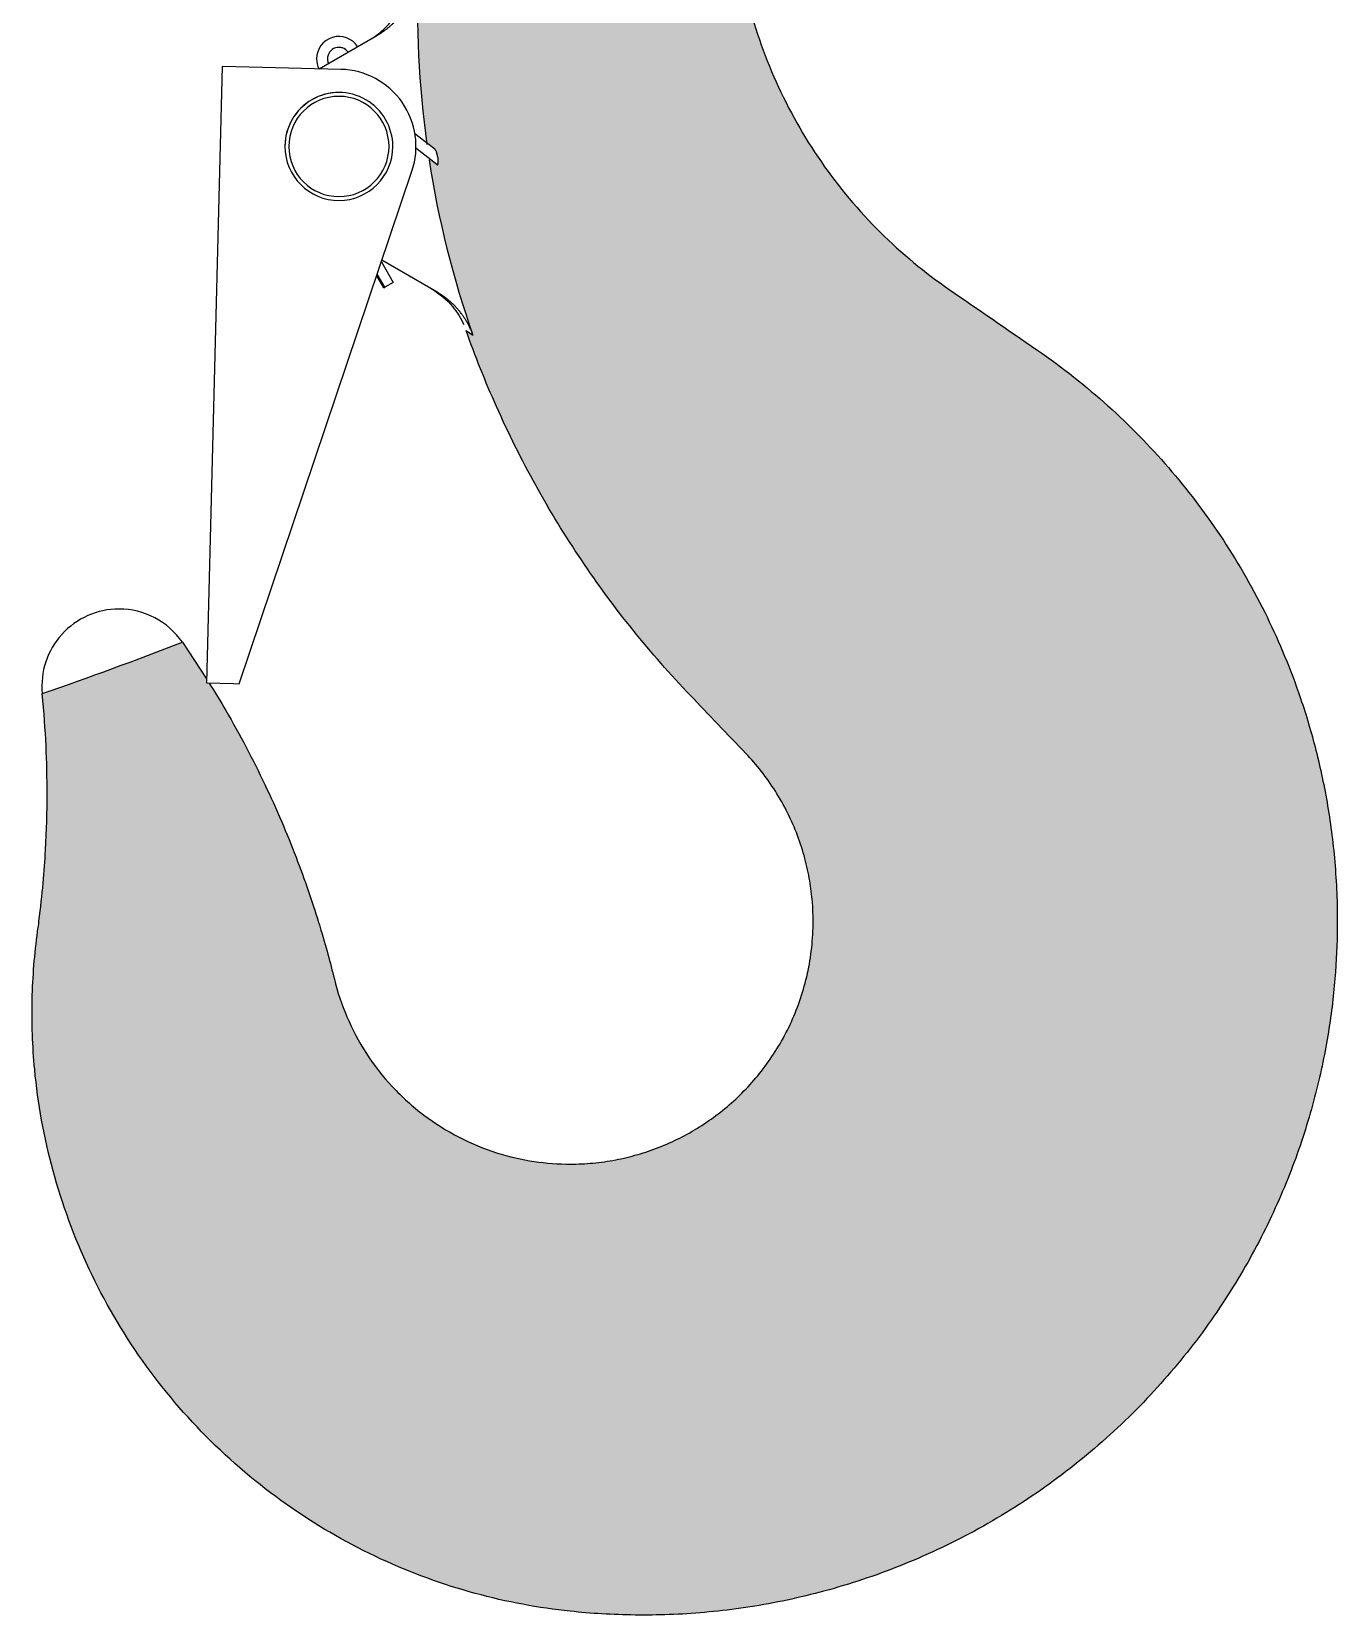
# Model space of a CAD drawing. Extents: x -599358 to 2865263, y -1062760 to 486533.
# Drawn here: x 1040029.5 to 1040295.5, y -674004.1 to -673681.3 of the extents above; entities that cross this region are included whole.
import ezdxf

# ---------------------------------------------------------------- set-up
doc = ezdxf.new("R2010")
doc.units = 0
doc.layers.add('A-LIN-V', color=9, linetype='Continuous')
doc.layers.add('EWHS5T6M-2', color=7, linetype='Continuous')

# ---------------------------------------------------------------- blocks, each defined once
blk = doc.blocks.new('55555555rrrrrr-M')
h = blk.add_hatch(color=2)
h.dxf.hatch_style = 1
edge = h.paths.add_edge_path()
edge.add_ellipse((1521107.93241335, 577447.2602226404), major_axis=(945.5943286935602, 1.727816376049057e-09), ratio=1, start_angle=-70.7530742305034, end_angle=-68.90985663448268)
edge.add_line((1521448.191583677, 576565.0061030888), (1521453.144554946, 576557.5189744267))
edge.add_line((1521453.144554945, 576557.5189744267), (1521453.692978951, 576556.6899526394))
edge.add_line((1521453.692978952, 576556.6899526394), (1521453.664598942, 576556.6906759893))
edge.add_spline(control_points=[(1521453.664598942, 576556.690675989), (1521454.81217676, 576554.8533847998), (1521455.945017766, 576552.9763526518), (1521459.899977886, 576546.1728243717), (1521462.582027084, 576541.0844583316), (1521467.397400708, 576530.9757505466), (1521469.530839178, 576525.9570013061), (1521472.259663385, 576518.8550497346), (1521473.091804445, 576516.5589714521), (1521474.60254867, 576512.1721452107), (1521475.281219887, 576510.0814263707), (1521475.99123611, 576507.7861829884), (1521476.092041794, 576507.4572539146), (1521476.864114655, 576504.9166558317), (1521477.379558566, 576503.0995579597), (1521478.309398018, 576499.6896541072), (1521478.723160814, 576498.0964226631), (1521479.791387899, 576493.7484639919), (1521480.645436461, 576491.1645358433), (1521482.824223435, 576486.0814239501), (1521484.149242844, 576483.5828717834), (1521487.248907653, 576478.8027278216), (1521489.023464938, 576476.5218838933), (1521492.952376968, 576472.2982184759), (1521495.106249782, 576470.3560125993), (1521499.683830842, 576466.8980831166), (1521502.106815683, 576465.382629648), (1521507.091346489, 576462.8200593202), (1521509.652178847, 576461.7728087723), (1521514.782370382, 576460.1397986995), (1521517.351236573, 576459.5536129941), (1521522.387516527, 576458.7961432898), (1521524.854736719, 576458.6243326552), (1521528.793250614, 576458.624332655), (1521530.35023534, 576458.6982977785), (1521533.440882779, 576458.9908103254), (1521534.974549887, 576459.2093312341), (1521538.006903486, 576459.7867398085), (1521539.505602971, 576460.1456057775), (1521542.458243555, 576460.9994121378), (1521543.912203936, 576461.4943377661), (1521546.766975868, 576462.6164486597), (1521548.167810443, 576463.2436273623), (1521550.908682957, 576464.6272313141), (1521552.248745085, 576465.3836587897), (1521554.860449216, 576467.0236157038), (1521556.132114008, 576467.9071562275), (1521558.598709522, 576469.7998633115), (1521559.793659022, 576470.80904942), (1521562.097185658, 576472.9517788736), (1521563.20577483, 576474.0853492707), (1521565.325145104, 576476.475082207), (1521566.335928672, 576477.7312775393), (1521568.246225965, 576480.3630933877), (1521569.145729907, 576481.7387495558), (1521570.81807973, 576484.603878981), (1521571.590901559, 576486.0933864954), (1521572.993073162, 576489.1771026505), (1521573.622384069, 576490.771338555), (1521574.720237653, 576494.0509417626), (1521575.188728481, 576495.7363229186), (1521575.948534328, 576499.1795509745), (1521576.239789453, 576500.9373922455), (1521576.631303614, 576504.5016330393), (1521576.73150279, 576506.3080034303), (1521576.73150279, 576510.5895402263), (1521576.543253805, 576513.3893965418), (1521575.7889439, 576517.8559735374), (1521575.459634389, 576519.3880919806), (1521574.628856622, 576522.488029998), (1521574.127304891, 576524.0556937788), (1521572.950243442, 576527.1722006485), (1521572.274729685, 576528.7208580163), (1521570.764233368, 576531.7465788311), (1521569.929332343, 576533.2234711838), (1521568.129675143, 576536.0601680925), (1521567.165066137, 576537.4198576545), (1521565.147199506, 576539.9883752269), (1521564.094116126, 576541.1971672637), (1521559.288348884, 576546.2267751697), (1521555.418910596, 576550.276442251), (1521547.634014155, 576558.4239397689), (1521543.744859178, 576562.8548984971), (1521536.336787529, 576572.063210264), (1521532.817905287, 576576.8405422481), (1521526.189297833, 576586.7027798041), (1521523.079602929, 576591.7876579929), (1521517.302864695, 576602.2208483685), (1521514.635846273, 576607.5691277763), (1521509.931988364, 576618.1209998091), (1521507.865282727, 576623.3108887837), (1521506.011748551, 576628.5733261316)], knot_values=[0, 0, 0, 0, 0.012094180794674, 0.012094180794674, 0.0431694166053564, 0.0431694166053564, 0.0742446524160369, 0.0742446524160369, 0.0897822703213784, 0.0897822703213784, 0.1053198882267178, 0.1053198882267178, 0.10800450172629, 0.10800450172629, 0.1265971994864297, 0.1265971994864297, 0.1451898972465689, 0.1451898972465689, 0.171955250732025, 0.171955250732025, 0.1987206042174794, 0.1987206042174794, 0.2254859577029323, 0.2254859577029323, 0.2522513111883867, 0.2522513111883867, 0.2790166646738428, 0.2790166646738428, 0.3057820181592973, 0.3057820181592973, 0.3325473716447502, 0.3325473716447502, 0.3593127251302047, 0.3593127251302047, 0.376899955455745, 0.376899955455745, 0.3944871857812868, 0.3944871857812868, 0.4120744161068272, 0.4120744161068272, 0.4296616464323676, 0.4296616464323676, 0.4472488767579061, 0.4472488767579061, 0.4648361070834465, 0.4648361070834465, 0.4824233374089868, 0.4824233374089868, 0.5000105677345271, 0.5000105677345271, 0.517597798060069, 0.517597798060069, 0.5351850283856093, 0.5351850283856093, 0.5527722587111497, 0.5527722587111497, 0.57035948903669, 0.57035948903669, 0.5879467193622288, 0.5879467193622288, 0.6055339496877691, 0.6055339496877691, 0.6231211800133108, 0.6231211800133108, 0.6407084103388511, 0.6407084103388511, 0.6645786278062841, 0.6645786278062841, 0.6765137365399998, 0.6765137365399998, 0.6884488452737169, 0.6884488452737169, 0.7003839540074326, 0.7003839540074326, 0.7123190627411499, 0.7123190627411499, 0.7242541714748655, 0.7242541714748655, 0.7361892802085844, 0.7361892802085844, 0.7776844594775894, 0.7776844594775894, 0.8227413826792094, 0.8227413826792094, 0.8677983058808298, 0.8677983058808298, 0.9128552290824499, 0.9128552290824499, 0.9579121522840714, 0.9579121522840714, 0.9999995209582323, 0.9999995209582323, 0.9999995209582323, 0.9999995209582323], degree=3, periodic=0)
edge.add_line((1521506.011748462, 576628.5733263843), (1521507.405660497, 576627.5832668389))
edge.add_ellipse((1521696.463478781, 576693.8596319957), major_axis=(-200.3381596932294, -3.660634825758026e-10), ratio=1, start_angle=8.67509364903691, end_angle=19.318675808770706, ccw=False)
edge.add_line((1521498.417278556, 576663.642405029), (1521500.076816209, 576662.353732754))
edge.add_spline(control_points=[(1521500.076816209, 576662.3537327539), (1521500.1082819, 576662.329054866), (1521500.139959984, 576662.3159914925), (1521500.169476718, 576662.3186924574), (1521500.199163615, 576662.3214089933), (1521500.227393367, 576662.3406240665), (1521500.251097515, 576662.3760267188), (1521500.272854225, 576662.40852083), (1521500.29138366, 576662.4553619594), (1521500.305529188, 576662.5115002732), (1521500.319686229, 576662.5676842789), (1521500.32986725, 576662.6342134705), (1521500.336303304, 576662.7055213758), (1521500.346321716, 576662.8165198261), (1521500.347664229, 576662.941787868), (1521500.342864973, 576663.068854183), (1521500.335799947, 576663.255909485), (1521500.315482123, 576663.4528569727), (1521500.287245826, 576663.6442239698), (1521500.248068929, 576663.9097391331), (1521500.192388345, 576664.1738543452), (1521500.126745657, 576664.4170521535), (1521500.060141607, 576664.6638116799), (1521499.980941942, 576664.8978039217), (1521499.894198644, 576665.0903743602), (1521499.843429497, 576665.2030820514), (1521499.788955693, 576665.3038211432), (1521499.733541317, 576665.378993666), (1521499.704622738, 576665.4182232427), (1521499.67513955, 576665.450819606), (1521499.646108016, 576665.4735846843)], knot_values=[0, 0, 0, 0, 0.0622302172862876, 0.0622302172862876, 0.0622302172862876, 0.1250593693597594, 0.1250593693597594, 0.1250593693597594, 0.1825559062169405, 0.1825559062169405, 0.1825559062169405, 0.2399331378339217, 0.2399331378339217, 0.2399331378339217, 0.3297474538480977, 0.3297474538480977, 0.3297474538480977, 0.4623709261923107, 0.4623709261923107, 0.4623709261923107, 0.647003347382536, 0.647003347382536, 0.647003347382536, 0.834606727114857, 0.834606727114857, 0.834606727114857, 0.9435561246561899, 0.9435561246561899, 0.9435561246561899, 1, 1, 1, 1], degree=3, periodic=0)
edge.add_line((1521499.646108016, 576665.4735846843), (1521497.963952237, 576666.7798204968))
edge.add_ellipse((1521696.463478781, 576693.8596319957), major_axis=(-200.3381596932294, -3.660634825758026e-10), ratio=1, start_angle=-2.5739250783348098, end_angle=7.7684798487036915, ccw=False)
edge.add_ellipse((1521409.419673258, 576828.8529456812), major_axis=(-153.0622959853262, -2.796797035833528e-10), ratio=1, start_angle=123.66389550236201, end_angle=124.5964972680953, ccw=False)
edge.add_ellipse((1521409.419673258, 576828.8529456812), major_axis=(-153.0622959853262, -2.796797035833528e-10), ratio=1, start_angle=123.6487524658414, end_angle=123.66389550236201, ccw=False)
edge.add_line((1521494.231502799, 576701.4362276953), (1521494.231502799, 576702.5689111518))
edge.add_line((1521494.231502799, 576702.5689111517), (1521494.231502799, 576711.6743002412))
edge.add_spline(control_points=[(1521494.231502799, 576711.6743002412), (1521494.246892004, 576711.6748291283), (1521494.278318236, 576711.6759091667), (1521494.539358716, 576711.6841338861), (1521494.97944979, 576711.6968127041), (1521495.634699301, 576711.714733719), (1521496.433038227, 576711.734512427), (1521497.404321756, 576711.7605227146), (1521498.840731271, 576711.7970205917), (1521500.831975149, 576711.8357850148), (1521503.751877496, 576711.8761060538), (1521507.996940691, 576711.8316132663), (1521513.272964911, 576711.746171195), (1521519.984862761, 576711.6635417058), (1521528.446348704, 576711.6082599601), (1521539.868682739, 576711.5884702998), (1521548.938894029, 576711.6780163931), (1521554.106522524, 576711.8043601874), (1521556.407394369, 576711.8780279303), (1521557.552861078, 576711.9161031739), (1521558.477632646, 576711.950727497), (1521560.12256686, 576711.9552669369), (1521560.418715631, 576711.9521466694), (1521560.638023745, 576711.9498360067)], knot_values=[0, 0, 0, 0, 0.0230082632663126, 0.046985081212878, 0.0719158205652346, 0.0977841372616051, 0.124572038943315, 0.144341315230623, 0.1711119955891781, 0.2174439600698067, 0.2509117430211872, 0.2989497764022938, 0.3770376855188449, 0.4195166020224081, 0.5014267764896312, 0.6200495818906884, 0.7489631979593341, 0.803748804089707, 0.8426517060421137, 0.8664048152668534, 0.8745007720840265, 0.9070636054152978, 1, 1, 1, 1], degree=3, periodic=0)
edge.add_spline(control_points=[(1521560.638023745, 576711.9498360067), (1521560.726719352, 576710.9581862348), (1521560.830329493, 576709.9631386404), (1521561.436709241, 576704.8750896484), (1521562.181612439, 576700.7387594673), (1521564.645976566, 576690.7400790959), (1521566.646913346, 576684.8852254618), (1521571.742345114, 576673.5378233459), (1521574.836645138, 576668.0474454771), (1521581.97234319, 576657.7445645239), (1521586.012350524, 576652.9337881644), (1521594.783999481, 576644.2224829675), (1521599.51361056, 576640.3225969872), (1521610.28765234, 576632.9015346083), (1521616.490214683, 576628.6292658533), (1521627.576462993, 576620.9931584451), (1521632.373859054, 576617.1737296892), (1521641.253524291, 576609.1691281288), (1521645.337623892, 576604.9831458792), (1521652.933053773, 576596.1922291367), (1521656.445825924, 576591.5861323958), (1521662.975454662, 576581.8142784594), (1521665.993552515, 576576.6469741444), (1521671.28762334, 576566.0026920823), (1521673.603369768, 576560.5808574798), (1521676.217007181, 576553.0999738283), (1521676.776835716, 576551.3969210689), (1521677.843780733, 576547.92424226), (1521678.350896801, 576546.1546117845), (1521679.306939886, 576542.5467140811), (1521679.755865811, 576540.7084421469), (1521680.589311447, 576536.961865638), (1521680.973829258, 576535.0535561619), (1521681.671545667, 576531.1663207492), (1521681.984741428, 576529.1873898418), (1521682.532275428, 576525.1592884372), (1521682.766609778, 576523.1101130713), (1521683.339231721, 576516.8594563958), (1521683.547234816, 576512.5541408702), (1521683.547234816, 576504.8605141449), (1521683.434506117, 576501.3972986536), (1521682.897843107, 576494.1013889455), (1521682.473728084, 576490.2685383824), (1521681.225058916, 576482.2828099083), (1521680.400243406, 576478.1298290865), (1521678.264290457, 576469.5778172942), (1521676.952825014, 576465.1787817501), (1521673.769960156, 576456.2349547124), (1521671.898207342, 576451.6902987959), (1521667.543837835, 576442.58002839), (1521665.060910808, 576438.0147104502), (1521659.466191056, 576429.0059841125), (1521656.354213636, 576424.5630145505), (1521649.524068696, 576415.9487733433), (1521645.805912414, 576411.778016106), (1521637.829609624, 576403.8503038004), (1521633.57169772, 576400.0938352668), (1521624.621971443, 576393.1136809122), (1521619.930580951, 576389.8903452352), (1521610.249801422, 576384.0593564284), (1521605.260936447, 576381.4518424774), (1521595.136321361, 576376.8917362561), (1521590.001082396, 576374.9390577577), (1521579.734071339, 576371.6834128988), (1521574.602700057, 576370.3801804777), (1521564.478988909, 576368.3792792909), (1521559.486886052, 576367.6812463616), (1521549.752761616, 576366.8174460923), (1521545.010809762, 576366.6513019975), (1521535.858950421, 576366.7602675346), (1521531.448978806, 576367.0350522632), (1521520.81308249, 576368.160870523), (1521514.312762756, 576369.3636092774), (1521501.374815235, 576372.8967540013), (1521494.937798067, 576375.2277026923), (1521482.385333139, 576381.035877188), (1521476.270739142, 576384.5133928984), (1521464.631514356, 576392.5565867786), (1521459.107851918, 576397.1221833818), (1521448.900490517, 576407.2031673414), (1521444.217685104, 576412.7180612625), (1521435.89494175, 576424.4875778705), (1521432.255627, 576430.7413637827), (1521426.152189251, 576443.7272414325), (1521423.688284711, 576450.4583195229), (1521419.984353895, 576464.1144760221), (1521418.744115453, 576471.0385752033), (1521417.649681067, 576482.7026627667), (1521417.486986393, 576487.4640899957), (1521417.701195045, 576496.8644832527), (1521418.077983404, 576501.5033619486), (1521418.791621604, 576506.7008629782), (1521418.915476251, 576507.6449378801), (1521419.328782941, 576510.8989043871), (1521419.599009719, 576513.4692388516), (1521420.026334011, 576518.269802362), (1521420.183325908, 576520.5001404556), (1521420.537713617, 576526.7927691985), (1521420.62334081, 576530.456087899), (1521420.635287785, 576537.3469488114), (1521420.560305144, 576540.5754442555), (1521420.250241525, 576547.2366357862), (1521420.015742811, 576550.6699578495), (1521419.638117717, 576554.5182731826)], knot_values=[0, 0, 0, 0, 0.0058935355429696, 0.0058935355429696, 0.0300526500434832, 0.0300526500434832, 0.0643908660448065, 0.0643908660448065, 0.0987290820461312, 0.0987290820461312, 0.133067298047456, 0.133067298047456, 0.1674055140487806, 0.1674055140487806, 0.2082602633126592, 0.2082602633126592, 0.2447774140564815, 0.2447774140564815, 0.2812945648003039, 0.2812945648003039, 0.3178117155441249, 0.3178117155441249, 0.3543288662879472, 0.3543288662879472, 0.387959341003844, 0.387959341003844, 0.3976323531361369, 0.3976323531361369, 0.4073053652684286, 0.4073053652684286, 0.4169783774007216, 0.4169783774007216, 0.4266513895330132, 0.4266513895330132, 0.4363244016653062, 0.4363244016653062, 0.4459974137975978, 0.4459974137975978, 0.4653434380621823, 0.4653434380621823, 0.4795973083961643, 0.4795973083961643, 0.4938511787301465, 0.4938511787301465, 0.5081050490641283, 0.5081050490641283, 0.522358919398109, 0.522358919398109, 0.5366127897320913, 0.5366127897320913, 0.5508666600660729, 0.5508666600660729, 0.565120530400055, 0.565120530400055, 0.5793744007340369, 0.5793744007340369, 0.5936282710680189, 0.5936282710680189, 0.6078821414020008, 0.6078821414020008, 0.622136011735983, 0.622136011735983, 0.6363898820699636, 0.6363898820699636, 0.6506437524039458, 0.6506437524039458, 0.6648976227379279, 0.6648976227379279, 0.6791514930719096, 0.6791514930719096, 0.6934053634058917, 0.6934053634058917, 0.7150977999614547, 0.7150977999614547, 0.7367902365170166, 0.7367902365170166, 0.7584826730725798, 0.7584826730725798, 0.7801751096281431, 0.7801751096281431, 0.8018675461837061, 0.8018675461837061, 0.8235599827392684, 0.8235599827392684, 0.8452524192948317, 0.8452524192948317, 0.8669448558503946, 0.8669448558503946, 0.8820136243902075, 0.8820136243902075, 0.8970823929300203, 0.8970823929300203, 0.8992581836606502, 0.8992581836606502, 0.9118509107030675, 0.9118509107030675, 0.9244436377454874, 0.9244436377454874, 0.9496290918303243, 0.9496290918303243, 0.9748145459151627, 0.9748145459151627, 1, 1, 1, 1], degree=3, periodic=0)
h.paths.add_polyline_path([(1521453.692978952, 576556.6899526394), (1521453.144554945, 576557.5189744267), (1521453.123794599, 576556.7044600128), (1521453.664598942, 576556.6906759894)], flags=16)
at = {"layer": 'EWHS5T6M-2', "color": 2, "linetype": 'Continuous'}
for p, q in [((1521476.064506697, 576681.8748605171), (1521487.834208256, 576688.6701008802)), ((1521476.064506697, 576681.8748605171), (1521487.834208256, 576688.6701008802)), ((1521456.326960624, 576682.3779311845), (1521453.123794599, 576556.7044600128)), ((1521456.326960624, 576682.3779311845), (1521453.123794599, 576556.7044600128)), ((1521461.82517499, 576682.2377926712), (1521456.326960624, 576682.3779311845)), ((1521461.82517499, 576682.2377926712), (1521456.326960624, 576682.3779311845)), ((1521480.48904142, 576681.7620879554), (1521461.82517499, 576682.2377926712)), ((1521480.48904142, 576681.7620879554), (1521461.82517499, 576682.2377926712)), ((1521499.646108016, 576665.4735846843), (1521495.591484189, 576668.62210096)), ((1521499.646108016, 576665.4735846843), (1521495.591484189, 576668.62210096)), ((1521500.076816209, 576662.3537327539), (1521495.798411224, 576665.6760206663)), ((1521500.076816209, 576662.3537327539), (1521495.798411224, 576665.6760206663)), ((1521459.770135349, 576556.5350580486), (1521494.980339692, 576661.035312551)), ((1521459.770135349, 576556.5350580486), (1521494.980339692, 576661.035312551)), ((1521489.241547732, 576637.2179649288), (1521487.797870995, 576639.7184863884)), ((1521489.241547732, 576637.2179649288), (1521487.797870995, 576639.7184863884)), ((1521489.457525213, 576637.3426595852), (1521487.903995288, 576640.0334523458)), ((1521489.457525213, 576637.3426595852), (1521487.903995288, 576640.0334523458)), ((1521488.744082141, 576642.5267434655), (1521491.167217075, 576638.3297506429)), ((1521488.744082141, 576642.5267434655), (1521491.167217075, 576638.3297506429)), ((1521500.140780133, 576636.3305046514), (1521488.852296836, 576642.8479135219)), ((1521500.140780133, 576636.3305046514), (1521488.852296836, 576642.8479135219)), ((1521489.241547732, 576637.2179649288), (1521489.457525213, 576637.3426595852)), ((1521489.241547732, 576637.2179649288), (1521489.457525213, 576637.3426595852)), ((1521491.167217075, 576638.3297506429), (1521489.457525213, 576637.3426595852)), ((1521491.167217075, 576638.3297506429), (1521489.457525213, 576637.3426595852)), ((1521506.011559172, 576628.5734608329), (1521507.405595803, 576627.5833127887)), ((1521506.011559172, 576628.5734608329), (1521507.405595803, 576627.5833127887)), ((1521448.191583677, 576565.0061030891), (1521453.144554939, 576557.518974437)), ((1521448.191583677, 576565.0061030891), (1521453.144554939, 576557.518974437)), ((1521453.123794599, 576556.7044600128), (1521458.622008964, 576556.5643214994)), ((1521453.123794599, 576556.7044600128), (1521458.622008964, 576556.5643214994)), ((1521458.622008964, 576556.5643214994), (1521459.770135349, 576556.5350580486)), ((1521458.622008964, 576556.5643214994), (1521459.770135349, 576556.5350580486))]:
    blk.add_line(p, q, dxfattribs=at)
for centre, radius, start, end in [((1521696.463478768, 576693.8596319939), 200.3381596804136, 177.4260749214971, 187.8567875758106), ((1521696.463478768, 576693.8596319939), 200.3381596804136, 177.4260749214971, 187.8567875758106), ((1521480.088645648, 576683.9161127249), 4.557142856530845, 33.07290832762481, 180), ((1521480.088645648, 576683.9161127249), 4.557142856530845, 33.07290832762481, 180), ((1521480.088645649, 576683.9161127249), 2.33357142820023, 36.00909942348901, 180), ((1521480.088645649, 576683.9161127249), 2.33357142820023, 36.00909942348901, 180), ((1521480.088645648, 576683.9161127246), 2.333571428589625, 36.00909942159738, 89.99912362803252), ((1521480.088645648, 576683.9161127246), 2.333571428589625, 36.00909942159738, 89.99912362803252), ((1521480.088645649, 576683.9161127252), 4.55714285721442, 180.0000000029247, 206.5922966353737), ((1521480.088645649, 576683.9161127252), 4.55714285721442, 180.0000000029247, 206.5922966353737), ((1521480.088645649, 576683.9161127245), 2.333571428194999, 179.9999999885683, 203.9909005650349), ((1521480.088645649, 576683.9161127245), 2.333571428194999, 179.9999999885683, 203.9909005650349), ((1521480.088645666, 576666.052904059), 15.71428571240247, 341.3793256059195, 88.53996101268582), ((1521480.088645666, 576666.052904059), 15.71428571240247, 341.3793256059195, 88.53996101268582), ((1521480.088645667, 576666.0529040591), 10.99999999860302, 359.9999999987884, 180), ((1521480.088645666, 576666.0529040593), 10.99999999837019, 89.99912362803252, 180), ((1521480.088645667, 576666.0529040591), 10.99999999860302, 359.9999999987884, 180), ((1521480.088645666, 576666.0529040593), 10.99999999837019, 89.99912362803252, 180), ((1521480.088645668, 576666.0529040588), 10.21428571315482, 0, 180), ((1521480.088645668, 576666.0529040588), 10.21428571315482, 0, 180), ((1521480.088645667, 576666.052904059), 10.9999999987256, 180, 269.9991236280325), ((1521480.088645667, 576666.0529040588), 10.99999999860302, 180, 0), ((1521480.088645667, 576666.052904059), 10.9999999987256, 180, 269.9991236280325), ((1521480.088645667, 576666.0529040588), 10.99999999860302, 180, 0), ((1521480.088645668, 576666.0529040591), 10.21428571315482, 180.0000000019606, 0), ((1521480.088645668, 576666.0529040591), 10.21428571315482, 180.0000000019606, 0), ((1521696.46347879, 576693.8596319985), 200.3381597021616, 188.7664548148045, 199.3186758056772), ((1521696.46347879, 576693.8596319985), 200.3381597021616, 188.7664548148045, 199.3186758056772), ((1521435.277289162, 576556.0529040719), 15.7142857124937, 90, 185.6043425355743), ((1521435.277289162, 576556.0529040719), 15.7142857124937, 90, 185.6043425355743), ((1521435.277289163, 576556.0529040723), 15.71428571199067, 34.73272659567077, 90), ((1521435.277289163, 576556.0529040723), 15.71428571199067, 34.73272659567077, 90), ((1521107.93241315, 577447.2602231795), 945.5943292683571, 289.2469257781777, 291.0901433556265), ((1521107.93241315, 577447.2602231795), 945.5943292683571, 289.2469257781777, 291.0901433556265)]:
    blk.add_arc(centre, radius, start, end, dxfattribs=at)
for points, degree, knots in [([(1521560.638023745, 576711.9498360067), (1521560.726719352, 576710.9581862348), (1521560.830329493, 576709.9631386404), (1521561.436709241, 576704.8750896484), (1521562.181612439, 576700.7387594673), (1521564.645976566, 576690.7400790959), (1521566.646913346, 576684.8852254618), (1521571.742345114, 576673.5378233459), (1521574.836645138, 576668.0474454771), (1521581.97234319, 576657.7445645239), (1521586.012350524, 576652.9337881644), (1521594.783999481, 576644.2224829675), (1521599.51361056, 576640.3225969872), (1521610.28765234, 576632.9015346083), (1521616.490214683, 576628.6292658533), (1521627.576462993, 576620.9931584451), (1521632.373859054, 576617.1737296892), (1521641.253524291, 576609.1691281288), (1521645.337623892, 576604.9831458792), (1521652.933053773, 576596.1922291367), (1521656.445825924, 576591.5861323958), (1521662.975454662, 576581.8142784594), (1521665.993552515, 576576.6469741444), (1521671.28762334, 576566.0026920823), (1521673.603369768, 576560.5808574798), (1521676.217007181, 576553.0999738283), (1521676.776835716, 576551.3969210689), (1521677.843780733, 576547.92424226), (1521678.350896801, 576546.1546117845), (1521679.306939886, 576542.5467140811), (1521679.755865811, 576540.7084421469), (1521680.589311447, 576536.961865638), (1521680.973829258, 576535.0535561619), (1521681.671545667, 576531.1663207492), (1521681.984741428, 576529.1873898418), (1521682.532275428, 576525.1592884372), (1521682.766609778, 576523.1101130713), (1521683.339231721, 576516.8594563958), (1521683.547234816, 576512.5541408702), (1521683.547234816, 576504.8605141449), (1521683.434506117, 576501.3972986536), (1521682.897843107, 576494.1013889455), (1521682.473728084, 576490.2685383824), (1521681.225058916, 576482.2828099083), (1521680.400243406, 576478.1298290865), (1521678.264290457, 576469.5778172942), (1521676.952825014, 576465.1787817501), (1521673.769960156, 576456.2349547124), (1521671.898207342, 576451.6902987959), (1521667.543837835, 576442.58002839), (1521665.060910808, 576438.0147104502), (1521659.466191056, 576429.0059841125), (1521656.354213636, 576424.5630145505), (1521649.524068696, 576415.9487733433), (1521645.805912414, 576411.778016106), (1521637.829609624, 576403.8503038004), (1521633.57169772, 576400.0938352668), (1521624.621971443, 576393.1136809122), (1521619.930580951, 576389.8903452352), (1521610.249801422, 576384.0593564284), (1521605.260936447, 576381.4518424774), (1521595.136321361, 576376.8917362561), (1521590.001082396, 576374.9390577577), (1521579.734071339, 576371.6834128988), (1521574.602700057, 576370.3801804777), (1521564.478988909, 576368.3792792909), (1521559.486886052, 576367.6812463616), (1521549.752761616, 576366.8174460923), (1521545.010809762, 576366.6513019975), (1521535.858950421, 576366.7602675346), (1521531.448978806, 576367.0350522632), (1521520.81308249, 576368.160870523), (1521514.312762756, 576369.3636092774), (1521501.374815235, 576372.8967540013), (1521494.937798067, 576375.2277026923), (1521482.385333139, 576381.035877188), (1521476.270739142, 576384.5133928984), (1521464.631514356, 576392.5565867786), (1521459.107851918, 576397.1221833818), (1521448.900490517, 576407.2031673414), (1521444.217685104, 576412.7180612625), (1521435.89494175, 576424.4875778705), (1521432.255627, 576430.7413637827), (1521426.152189251, 576443.7272414325), (1521423.688284711, 576450.4583195229), (1521419.984353895, 576464.1144760221), (1521418.744115453, 576471.0385752033), (1521417.649681067, 576482.7026627667), (1521417.486986393, 576487.4640899957), (1521417.701195045, 576496.8644832527), (1521418.077983404, 576501.5033619486), (1521418.791621604, 576506.7008629782), (1521418.915476251, 576507.6449378801), (1521419.328782941, 576510.8989043871), (1521419.599009719, 576513.4692388516), (1521420.026334011, 576518.269802362), (1521420.183325908, 576520.5001404556), (1521420.537713617, 576526.7927691985), (1521420.62334081, 576530.456087899), (1521420.635287785, 576537.3469488114), (1521420.560305144, 576540.5754442555), (1521420.250241525, 576547.2366357862), (1521420.015742811, 576550.6699578495), (1521419.638117717, 576554.5182731826)], 3, [0, 0, 0, 0, 0.0058935355429696, 0.0058935355429696, 0.0300526500434832, 0.0300526500434832, 0.0643908660448065, 0.0643908660448065, 0.0987290820461312, 0.0987290820461312, 0.133067298047456, 0.133067298047456, 0.1674055140487806, 0.1674055140487806, 0.2082602633126592, 0.2082602633126592, 0.2447774140564815, 0.2447774140564815, 0.2812945648003039, 0.2812945648003039, 0.3178117155441249, 0.3178117155441249, 0.3543288662879472, 0.3543288662879472, 0.387959341003844, 0.387959341003844, 0.3976323531361369, 0.3976323531361369, 0.4073053652684286, 0.4073053652684286, 0.4169783774007216, 0.4169783774007216, 0.4266513895330132, 0.4266513895330132, 0.4363244016653062, 0.4363244016653062, 0.4459974137975978, 0.4459974137975978, 0.4653434380621823, 0.4653434380621823, 0.4795973083961643, 0.4795973083961643, 0.4938511787301465, 0.4938511787301465, 0.5081050490641283, 0.5081050490641283, 0.522358919398109, 0.522358919398109, 0.5366127897320913, 0.5366127897320913, 0.5508666600660729, 0.5508666600660729, 0.565120530400055, 0.565120530400055, 0.5793744007340369, 0.5793744007340369, 0.5936282710680189, 0.5936282710680189, 0.6078821414020008, 0.6078821414020008, 0.622136011735983, 0.622136011735983, 0.6363898820699636, 0.6363898820699636, 0.6506437524039458, 0.6506437524039458, 0.6648976227379279, 0.6648976227379279, 0.6791514930719096, 0.6791514930719096, 0.6934053634058917, 0.6934053634058917, 0.7150977999614547, 0.7150977999614547, 0.7367902365170166, 0.7367902365170166, 0.7584826730725798, 0.7584826730725798, 0.7801751096281431, 0.7801751096281431, 0.8018675461837061, 0.8018675461837061, 0.8235599827392684, 0.8235599827392684, 0.8452524192948317, 0.8452524192948317, 0.8669448558503946, 0.8669448558503946, 0.8820136243902075, 0.8820136243902075, 0.8970823929300203, 0.8970823929300203, 0.8992581836606502, 0.8992581836606502, 0.9118509107030675, 0.9118509107030675, 0.9244436377454874, 0.9244436377454874, 0.9496290918303243, 0.9496290918303243, 0.9748145459151627, 0.9748145459151627, 1, 1, 1, 1]), ([(1521560.638023745, 576711.9498360067), (1521560.726719352, 576710.9581862348), (1521560.830329493, 576709.9631386404), (1521561.436709241, 576704.8750896484), (1521562.181612439, 576700.7387594673), (1521564.645976566, 576690.7400790959), (1521566.646913346, 576684.8852254618), (1521571.742345114, 576673.5378233459), (1521574.836645138, 576668.0474454771), (1521581.97234319, 576657.7445645239), (1521586.012350524, 576652.9337881644), (1521594.783999481, 576644.2224829675), (1521599.51361056, 576640.3225969872), (1521610.28765234, 576632.9015346083), (1521616.490214683, 576628.6292658533), (1521627.576462993, 576620.9931584451), (1521632.373859054, 576617.1737296892), (1521641.253524291, 576609.1691281288), (1521645.337623892, 576604.9831458792), (1521652.933053773, 576596.1922291367), (1521656.445825924, 576591.5861323958), (1521662.975454662, 576581.8142784594), (1521665.993552515, 576576.6469741444), (1521671.28762334, 576566.0026920823), (1521673.603369768, 576560.5808574798), (1521676.217007181, 576553.0999738283), (1521676.776835716, 576551.3969210689), (1521677.843780733, 576547.92424226), (1521678.350896801, 576546.1546117845), (1521679.306939886, 576542.5467140811), (1521679.755865811, 576540.7084421469), (1521680.589311447, 576536.961865638), (1521680.973829258, 576535.0535561619), (1521681.671545667, 576531.1663207492), (1521681.984741428, 576529.1873898418), (1521682.532275428, 576525.1592884372), (1521682.766609778, 576523.1101130713), (1521683.339231721, 576516.8594563958), (1521683.547234816, 576512.5541408702), (1521683.547234816, 576504.8605141449), (1521683.434506117, 576501.3972986536), (1521682.897843107, 576494.1013889455), (1521682.473728084, 576490.2685383824), (1521681.225058916, 576482.2828099083), (1521680.400243406, 576478.1298290865), (1521678.264290457, 576469.5778172942), (1521676.952825014, 576465.1787817501), (1521673.769960156, 576456.2349547124), (1521671.898207342, 576451.6902987959), (1521667.543837835, 576442.58002839), (1521665.060910808, 576438.0147104502), (1521659.466191056, 576429.0059841125), (1521656.354213636, 576424.5630145505), (1521649.524068696, 576415.9487733433), (1521645.805912414, 576411.778016106), (1521637.829609624, 576403.8503038004), (1521633.57169772, 576400.0938352668), (1521624.621971443, 576393.1136809122), (1521619.930580951, 576389.8903452352), (1521610.249801422, 576384.0593564284), (1521605.260936447, 576381.4518424774), (1521595.136321361, 576376.8917362561), (1521590.001082396, 576374.9390577577), (1521579.734071339, 576371.6834128988), (1521574.602700057, 576370.3801804777), (1521564.478988909, 576368.3792792909), (1521559.486886052, 576367.6812463616), (1521549.752761616, 576366.8174460923), (1521545.010809762, 576366.6513019975), (1521535.858950421, 576366.7602675346), (1521531.448978806, 576367.0350522632), (1521520.81308249, 576368.160870523), (1521514.312762756, 576369.3636092774), (1521501.374815235, 576372.8967540013), (1521494.937798067, 576375.2277026923), (1521482.385333139, 576381.035877188), (1521476.270739142, 576384.5133928984), (1521464.631514356, 576392.5565867786), (1521459.107851918, 576397.1221833818), (1521448.900490517, 576407.2031673414), (1521444.217685104, 576412.7180612625), (1521435.89494175, 576424.4875778705), (1521432.255627, 576430.7413637827), (1521426.152189251, 576443.7272414325), (1521423.688284711, 576450.4583195229), (1521419.984353895, 576464.1144760221), (1521418.744115453, 576471.0385752033), (1521417.649681067, 576482.7026627667), (1521417.486986393, 576487.4640899957), (1521417.701195045, 576496.8644832527), (1521418.077983404, 576501.5033619486), (1521418.791621604, 576506.7008629782), (1521418.915476251, 576507.6449378801), (1521419.328782941, 576510.8989043871), (1521419.599009719, 576513.4692388516), (1521420.026334011, 576518.269802362), (1521420.183325908, 576520.5001404556), (1521420.537713617, 576526.7927691985), (1521420.62334081, 576530.456087899), (1521420.635287785, 576537.3469488114), (1521420.560305144, 576540.5754442555), (1521420.250241525, 576547.2366357862), (1521420.015742811, 576550.6699578495), (1521419.638117717, 576554.5182731826)], 3, [0, 0, 0, 0, 0.0058935355429696, 0.0058935355429696, 0.0300526500434832, 0.0300526500434832, 0.0643908660448065, 0.0643908660448065, 0.0987290820461312, 0.0987290820461312, 0.133067298047456, 0.133067298047456, 0.1674055140487806, 0.1674055140487806, 0.2082602633126592, 0.2082602633126592, 0.2447774140564815, 0.2447774140564815, 0.2812945648003039, 0.2812945648003039, 0.3178117155441249, 0.3178117155441249, 0.3543288662879472, 0.3543288662879472, 0.387959341003844, 0.387959341003844, 0.3976323531361369, 0.3976323531361369, 0.4073053652684286, 0.4073053652684286, 0.4169783774007216, 0.4169783774007216, 0.4266513895330132, 0.4266513895330132, 0.4363244016653062, 0.4363244016653062, 0.4459974137975978, 0.4459974137975978, 0.4653434380621823, 0.4653434380621823, 0.4795973083961643, 0.4795973083961643, 0.4938511787301465, 0.4938511787301465, 0.5081050490641283, 0.5081050490641283, 0.522358919398109, 0.522358919398109, 0.5366127897320913, 0.5366127897320913, 0.5508666600660729, 0.5508666600660729, 0.565120530400055, 0.565120530400055, 0.5793744007340369, 0.5793744007340369, 0.5936282710680189, 0.5936282710680189, 0.6078821414020008, 0.6078821414020008, 0.622136011735983, 0.622136011735983, 0.6363898820699636, 0.6363898820699636, 0.6506437524039458, 0.6506437524039458, 0.6648976227379279, 0.6648976227379279, 0.6791514930719096, 0.6791514930719096, 0.6934053634058917, 0.6934053634058917, 0.7150977999614547, 0.7150977999614547, 0.7367902365170166, 0.7367902365170166, 0.7584826730725798, 0.7584826730725798, 0.7801751096281431, 0.7801751096281431, 0.8018675461837061, 0.8018675461837061, 0.8235599827392684, 0.8235599827392684, 0.8452524192948317, 0.8452524192948317, 0.8669448558503946, 0.8669448558503946, 0.8820136243902075, 0.8820136243902075, 0.8970823929300203, 0.8970823929300203, 0.8992581836606502, 0.8992581836606502, 0.9118509107030675, 0.9118509107030675, 0.9244436377454874, 0.9244436377454874, 0.9496290918303243, 0.9496290918303243, 0.9748145459151627, 0.9748145459151627, 1, 1, 1, 1]), ([(1521487.834208256, 576688.6701008802), (1521491.646454948, 576690.8711025342), (1521493.929649652, 576694.6613666672), (1521495.055671952, 576696.5306430488), (1521495.667326731, 576698.6080125431), (1521496.285515438, 576700.707573286), (1521496.327438108, 576702.8564899322)], 2, [0, 0, 0, 0.5, 0.5, 0.75, 0.75, 1, 1, 1]), ([(1521487.834208256, 576688.6701008802), (1521491.646454948, 576690.8711025342), (1521493.929649652, 576694.6613666672), (1521495.055671952, 576696.5306430488), (1521495.667326731, 576698.6080125431), (1521496.285515438, 576700.707573286), (1521496.327438108, 576702.8564899322)], 2, [0, 0, 0, 0.5, 0.5, 0.75, 0.75, 1, 1, 1]), ([(1521486.374359943, 576687.8272570658), (1521487.49286814, 576688.48157971), (1521488.572490485, 576689.2836780058), (1521490.53658196, 576691.217667901), (1521491.415993067, 576692.3489920363), (1521492.836380071, 576694.8091736664), (1521493.376430362, 576696.1364279602), (1521493.900989617, 576698.1563718731), (1521494.026540218, 576698.8310104194), (1521494.108912428, 576699.5026603478)], 3, [0, 0, 0, 0, 0.2470021210638167, 0.2470021210638167, 0.4999998639423088, 0.4999998639423088, 0.7529976068208005, 0.7529976068208005, 0.8785573525638778, 0.8785573525638778, 0.8785573525638778, 0.8785573525638778]), ([(1521486.374359943, 576687.8272570658), (1521487.49286814, 576688.48157971), (1521488.572490485, 576689.2836780058), (1521490.53658196, 576691.217667901), (1521491.415993067, 576692.3489920363), (1521492.836380071, 576694.8091736664), (1521493.376430362, 576696.1364279602), (1521493.900989617, 576698.1563718731), (1521494.026540218, 576698.8310104194), (1521494.108912428, 576699.5026603478)], 3, [0, 0, 0, 0, 0.2470021210638167, 0.2470021210638167, 0.4999998639423088, 0.4999998639423088, 0.7529976068208005, 0.7529976068208005, 0.8785573525638778, 0.8785573525638778, 0.8785573525638778, 0.8785573525638778]), ([(1521500.076816209, 576662.3537327539), (1521500.1082819, 576662.329054866), (1521500.139959984, 576662.3159914925), (1521500.169476718, 576662.3186924574), (1521500.199163615, 576662.3214089933), (1521500.227393367, 576662.3406240665), (1521500.251097515, 576662.3760267188), (1521500.272854225, 576662.40852083), (1521500.29138366, 576662.4553619594), (1521500.305529188, 576662.5115002732), (1521500.319686229, 576662.5676842789), (1521500.32986725, 576662.6342134705), (1521500.336303304, 576662.7055213758), (1521500.346321716, 576662.8165198261), (1521500.347664229, 576662.941787868), (1521500.342864973, 576663.068854183), (1521500.335799947, 576663.255909485), (1521500.315482123, 576663.4528569727), (1521500.287245826, 576663.6442239698), (1521500.248068929, 576663.9097391331), (1521500.192388345, 576664.1738543452), (1521500.126745657, 576664.4170521535), (1521500.060141607, 576664.6638116799), (1521499.980941942, 576664.8978039217), (1521499.894198644, 576665.0903743602), (1521499.843429497, 576665.2030820514), (1521499.788955693, 576665.3038211432), (1521499.733541317, 576665.378993666), (1521499.704622738, 576665.4182232427), (1521499.67513955, 576665.450819606), (1521499.646108016, 576665.4735846843)], 3, [0, 0, 0, 0, 0.0622302172862876, 0.0622302172862876, 0.0622302172862876, 0.1250593693597594, 0.1250593693597594, 0.1250593693597594, 0.1825559062169405, 0.1825559062169405, 0.1825559062169405, 0.2399331378339217, 0.2399331378339217, 0.2399331378339217, 0.3297474538480977, 0.3297474538480977, 0.3297474538480977, 0.4623709261923107, 0.4623709261923107, 0.4623709261923107, 0.647003347382536, 0.647003347382536, 0.647003347382536, 0.834606727114857, 0.834606727114857, 0.834606727114857, 0.9435561246561899, 0.9435561246561899, 0.9435561246561899, 1, 1, 1, 1]), ([(1521500.076816209, 576662.3537327539), (1521500.1082819, 576662.329054866), (1521500.139959984, 576662.3159914925), (1521500.169476718, 576662.3186924574), (1521500.199163615, 576662.3214089933), (1521500.227393367, 576662.3406240665), (1521500.251097515, 576662.3760267188), (1521500.272854225, 576662.40852083), (1521500.29138366, 576662.4553619594), (1521500.305529188, 576662.5115002732), (1521500.319686229, 576662.5676842789), (1521500.32986725, 576662.6342134705), (1521500.336303304, 576662.7055213758), (1521500.346321716, 576662.8165198261), (1521500.347664229, 576662.941787868), (1521500.342864973, 576663.068854183), (1521500.335799947, 576663.255909485), (1521500.315482123, 576663.4528569727), (1521500.287245826, 576663.6442239698), (1521500.248068929, 576663.9097391331), (1521500.192388345, 576664.1738543452), (1521500.126745657, 576664.4170521535), (1521500.060141607, 576664.6638116799), (1521499.980941942, 576664.8978039217), (1521499.894198644, 576665.0903743602), (1521499.843429497, 576665.2030820514), (1521499.788955693, 576665.3038211432), (1521499.733541317, 576665.378993666), (1521499.704622738, 576665.4182232427), (1521499.67513955, 576665.450819606), (1521499.646108016, 576665.4735846843)], 3, [0, 0, 0, 0, 0.0622302172862876, 0.0622302172862876, 0.0622302172862876, 0.1250593693597594, 0.1250593693597594, 0.1250593693597594, 0.1825559062169405, 0.1825559062169405, 0.1825559062169405, 0.2399331378339217, 0.2399331378339217, 0.2399331378339217, 0.3297474538480977, 0.3297474538480977, 0.3297474538480977, 0.4623709261923107, 0.4623709261923107, 0.4623709261923107, 0.647003347382536, 0.647003347382536, 0.647003347382536, 0.834606727114857, 0.834606727114857, 0.834606727114857, 0.9435561246561899, 0.9435561246561899, 0.9435561246561899, 1, 1, 1, 1]), ([(1521499.047050777, 576636.9619695884), (1521500.618138378, 576636.0461553724), (1521502.082216532, 576634.8340032293), (1521504.189651057, 576632.2957300137), (1521504.940195186, 576631.0740520004), (1521505.516412995, 576629.7997804824)], 3, [0, 0, 0, 0, 0.5000002718296434, 0.5000002718296434, 0.8795817069019113, 0.8795817069019113, 0.8795817069019113, 0.8795817069019113]), ([(1521499.047050777, 576636.9619695884), (1521500.618138378, 576636.0461553724), (1521502.082216532, 576634.8340032293), (1521504.189651057, 576632.2957300137), (1521504.940195186, 576631.0740520004), (1521505.516412995, 576629.7997804824)], 3, [0, 0, 0, 0, 0.5000002718296434, 0.5000002718296434, 0.8795817069019113, 0.8795817069019113, 0.8795817069019113, 0.8795817069019113]), ([(1521507.405726019, 576627.5833590897), (1521506.436036035, 576630.3466676857), (1521504.551523537, 576632.6126477184), (1521502.677638923, 576634.8658485471), (1521500.140780133, 576636.3305046514)], 2, [0, 0, 0, 0.5, 0.5, 1, 1, 1]), ([(1521507.405726019, 576627.5833590897), (1521506.436036035, 576630.3466676857), (1521504.551523537, 576632.6126477184), (1521502.677638923, 576634.8658485471), (1521500.140780133, 576636.3305046514)], 2, [0, 0, 0, 0.5, 0.5, 1, 1, 1]), ([(1521453.664598942, 576556.690675989), (1521454.81217676, 576554.8533847998), (1521455.945017766, 576552.9763526518), (1521459.899977886, 576546.1728243717), (1521462.582027084, 576541.0844583316), (1521467.397400708, 576530.9757505466), (1521469.530839178, 576525.9570013061), (1521472.259663385, 576518.8550497346), (1521473.091804445, 576516.5589714521), (1521474.60254867, 576512.1721452107), (1521475.281219887, 576510.0814263707), (1521475.99123611, 576507.7861829884), (1521476.092041794, 576507.4572539146), (1521476.864114655, 576504.9166558317), (1521477.379558566, 576503.0995579597), (1521478.309398018, 576499.6896541072), (1521478.723160814, 576498.0964226631), (1521479.791387899, 576493.7484639919), (1521480.645436461, 576491.1645358433), (1521482.824223435, 576486.0814239501), (1521484.149242844, 576483.5828717834), (1521487.248907653, 576478.8027278216), (1521489.023464938, 576476.5218838933), (1521492.952376968, 576472.2982184759), (1521495.106249782, 576470.3560125993), (1521499.683830842, 576466.8980831166), (1521502.106815683, 576465.382629648), (1521507.091346489, 576462.8200593202), (1521509.652178847, 576461.7728087723), (1521514.782370382, 576460.1397986995), (1521517.351236573, 576459.5536129941), (1521522.387516527, 576458.7961432898), (1521524.854736719, 576458.6243326552), (1521528.793250614, 576458.624332655), (1521530.35023534, 576458.6982977785), (1521533.440882779, 576458.9908103254), (1521534.974549887, 576459.2093312341), (1521538.006903486, 576459.7867398085), (1521539.505602971, 576460.1456057775), (1521542.458243555, 576460.9994121378), (1521543.912203936, 576461.4943377661), (1521546.766975868, 576462.6164486597), (1521548.167810443, 576463.2436273623), (1521550.908682957, 576464.6272313141), (1521552.248745085, 576465.3836587897), (1521554.860449216, 576467.0236157038), (1521556.132114008, 576467.9071562275), (1521558.598709522, 576469.7998633115), (1521559.793659022, 576470.80904942), (1521562.097185658, 576472.9517788736), (1521563.20577483, 576474.0853492707), (1521565.325145104, 576476.475082207), (1521566.335928672, 576477.7312775393), (1521568.246225965, 576480.3630933877), (1521569.145729907, 576481.7387495558), (1521570.81807973, 576484.603878981), (1521571.590901559, 576486.0933864954), (1521572.993073162, 576489.1771026505), (1521573.622384069, 576490.771338555), (1521574.720237653, 576494.0509417626), (1521575.188728481, 576495.7363229186), (1521575.948534328, 576499.1795509745), (1521576.239789453, 576500.9373922455), (1521576.631303614, 576504.5016330393), (1521576.73150279, 576506.3080034303), (1521576.73150279, 576510.5895402263), (1521576.543253805, 576513.3893965418), (1521575.7889439, 576517.8559735374), (1521575.459634389, 576519.3880919806), (1521574.628856622, 576522.488029998), (1521574.127304891, 576524.0556937788), (1521572.950243442, 576527.1722006485), (1521572.274729685, 576528.7208580163), (1521570.764233368, 576531.7465788311), (1521569.929332343, 576533.2234711838), (1521568.129675143, 576536.0601680925), (1521567.165066137, 576537.4198576545), (1521565.147199506, 576539.9883752269), (1521564.094116126, 576541.1971672637), (1521559.288348884, 576546.2267751697), (1521555.418910596, 576550.276442251), (1521547.634014155, 576558.4239397689), (1521543.744859178, 576562.8548984971), (1521536.336787529, 576572.063210264), (1521532.817905287, 576576.8405422481), (1521526.189297833, 576586.7027798041), (1521523.079602929, 576591.7876579929), (1521517.302864695, 576602.2208483685), (1521514.635846273, 576607.5691277763), (1521509.931962506, 576618.1210578139), (1521507.86523568, 576623.3110069273), (1521506.011685259, 576628.5735058241)], 3, [0, 0, 0, 0, 0.012094180794674, 0.012094180794674, 0.0431694166053564, 0.0431694166053564, 0.0742446524160369, 0.0742446524160369, 0.0897822703213784, 0.0897822703213784, 0.1053198882267178, 0.1053198882267178, 0.10800450172629, 0.10800450172629, 0.1265971994864297, 0.1265971994864297, 0.1451898972465689, 0.1451898972465689, 0.171955250732025, 0.171955250732025, 0.1987206042174794, 0.1987206042174794, 0.2254859577029323, 0.2254859577029323, 0.2522513111883867, 0.2522513111883867, 0.2790166646738428, 0.2790166646738428, 0.3057820181592973, 0.3057820181592973, 0.3325473716447502, 0.3325473716447502, 0.3593127251302047, 0.3593127251302047, 0.376899955455745, 0.376899955455745, 0.3944871857812868, 0.3944871857812868, 0.4120744161068272, 0.4120744161068272, 0.4296616464323676, 0.4296616464323676, 0.4472488767579061, 0.4472488767579061, 0.4648361070834465, 0.4648361070834465, 0.4824233374089868, 0.4824233374089868, 0.5000105677345271, 0.5000105677345271, 0.517597798060069, 0.517597798060069, 0.5351850283856093, 0.5351850283856093, 0.5527722587111497, 0.5527722587111497, 0.57035948903669, 0.57035948903669, 0.5879467193622288, 0.5879467193622288, 0.6055339496877691, 0.6055339496877691, 0.6231211800133108, 0.6231211800133108, 0.6407084103388511, 0.6407084103388511, 0.6645786278062841, 0.6645786278062841, 0.6765137365399998, 0.6765137365399998, 0.6884488452737169, 0.6884488452737169, 0.7003839540074326, 0.7003839540074326, 0.7123190627411499, 0.7123190627411499, 0.7242541714748655, 0.7242541714748655, 0.7361892802085844, 0.7361892802085844, 0.7776844594775894, 0.7776844594775894, 0.8227413826792094, 0.8227413826792094, 0.8677983058808298, 0.8677983058808298, 0.9128552290824499, 0.9128552290824499, 0.9579121522840714, 0.9579121522840714, 1, 1, 1, 1]), ([(1521453.664598942, 576556.690675989), (1521454.81217676, 576554.8533847998), (1521455.945017766, 576552.9763526518), (1521459.899977886, 576546.1728243717), (1521462.582027084, 576541.0844583316), (1521467.397400708, 576530.9757505466), (1521469.530839178, 576525.9570013061), (1521472.259663385, 576518.8550497346), (1521473.091804445, 576516.5589714521), (1521474.60254867, 576512.1721452107), (1521475.281219887, 576510.0814263707), (1521475.99123611, 576507.7861829884), (1521476.092041794, 576507.4572539146), (1521476.864114655, 576504.9166558317), (1521477.379558566, 576503.0995579597), (1521478.309398018, 576499.6896541072), (1521478.723160814, 576498.0964226631), (1521479.791387899, 576493.7484639919), (1521480.645436461, 576491.1645358433), (1521482.824223435, 576486.0814239501), (1521484.149242844, 576483.5828717834), (1521487.248907653, 576478.8027278216), (1521489.023464938, 576476.5218838933), (1521492.952376968, 576472.2982184759), (1521495.106249782, 576470.3560125993), (1521499.683830842, 576466.8980831166), (1521502.106815683, 576465.382629648), (1521507.091346489, 576462.8200593202), (1521509.652178847, 576461.7728087723), (1521514.782370382, 576460.1397986995), (1521517.351236573, 576459.5536129941), (1521522.387516527, 576458.7961432898), (1521524.854736719, 576458.6243326552), (1521528.793250614, 576458.624332655), (1521530.35023534, 576458.6982977785), (1521533.440882779, 576458.9908103254), (1521534.974549887, 576459.2093312341), (1521538.006903486, 576459.7867398085), (1521539.505602971, 576460.1456057775), (1521542.458243555, 576460.9994121378), (1521543.912203936, 576461.4943377661), (1521546.766975868, 576462.6164486597), (1521548.167810443, 576463.2436273623), (1521550.908682957, 576464.6272313141), (1521552.248745085, 576465.3836587897), (1521554.860449216, 576467.0236157038), (1521556.132114008, 576467.9071562275), (1521558.598709522, 576469.7998633115), (1521559.793659022, 576470.80904942), (1521562.097185658, 576472.9517788736), (1521563.20577483, 576474.0853492707), (1521565.325145104, 576476.475082207), (1521566.335928672, 576477.7312775393), (1521568.246225965, 576480.3630933877), (1521569.145729907, 576481.7387495558), (1521570.81807973, 576484.603878981), (1521571.590901559, 576486.0933864954), (1521572.993073162, 576489.1771026505), (1521573.622384069, 576490.771338555), (1521574.720237653, 576494.0509417626), (1521575.188728481, 576495.7363229186), (1521575.948534328, 576499.1795509745), (1521576.239789453, 576500.9373922455), (1521576.631303614, 576504.5016330393), (1521576.73150279, 576506.3080034303), (1521576.73150279, 576510.5895402263), (1521576.543253805, 576513.3893965418), (1521575.7889439, 576517.8559735374), (1521575.459634389, 576519.3880919806), (1521574.628856622, 576522.488029998), (1521574.127304891, 576524.0556937788), (1521572.950243442, 576527.1722006485), (1521572.274729685, 576528.7208580163), (1521570.764233368, 576531.7465788311), (1521569.929332343, 576533.2234711838), (1521568.129675143, 576536.0601680925), (1521567.165066137, 576537.4198576545), (1521565.147199506, 576539.9883752269), (1521564.094116126, 576541.1971672637), (1521559.288348884, 576546.2267751697), (1521555.418910596, 576550.276442251), (1521547.634014155, 576558.4239397689), (1521543.744859178, 576562.8548984971), (1521536.336787529, 576572.063210264), (1521532.817905287, 576576.8405422481), (1521526.189297833, 576586.7027798041), (1521523.079602929, 576591.7876579929), (1521517.302864695, 576602.2208483685), (1521514.635846273, 576607.5691277763), (1521509.931962506, 576618.1210578139), (1521507.86523568, 576623.3110069273), (1521506.011685259, 576628.5735058241)], 3, [0, 0, 0, 0, 0.012094180794674, 0.012094180794674, 0.0431694166053564, 0.0431694166053564, 0.0742446524160369, 0.0742446524160369, 0.0897822703213784, 0.0897822703213784, 0.1053198882267178, 0.1053198882267178, 0.10800450172629, 0.10800450172629, 0.1265971994864297, 0.1265971994864297, 0.1451898972465689, 0.1451898972465689, 0.171955250732025, 0.171955250732025, 0.1987206042174794, 0.1987206042174794, 0.2254859577029323, 0.2254859577029323, 0.2522513111883867, 0.2522513111883867, 0.2790166646738428, 0.2790166646738428, 0.3057820181592973, 0.3057820181592973, 0.3325473716447502, 0.3325473716447502, 0.3593127251302047, 0.3593127251302047, 0.376899955455745, 0.376899955455745, 0.3944871857812868, 0.3944871857812868, 0.4120744161068272, 0.4120744161068272, 0.4296616464323676, 0.4296616464323676, 0.4472488767579061, 0.4472488767579061, 0.4648361070834465, 0.4648361070834465, 0.4824233374089868, 0.4824233374089868, 0.5000105677345271, 0.5000105677345271, 0.517597798060069, 0.517597798060069, 0.5351850283856093, 0.5351850283856093, 0.5527722587111497, 0.5527722587111497, 0.57035948903669, 0.57035948903669, 0.5879467193622288, 0.5879467193622288, 0.6055339496877691, 0.6055339496877691, 0.6231211800133108, 0.6231211800133108, 0.6407084103388511, 0.6407084103388511, 0.6645786278062841, 0.6645786278062841, 0.6765137365399998, 0.6765137365399998, 0.6884488452737169, 0.6884488452737169, 0.7003839540074326, 0.7003839540074326, 0.7123190627411499, 0.7123190627411499, 0.7242541714748655, 0.7242541714748655, 0.7361892802085844, 0.7361892802085844, 0.7776844594775894, 0.7776844594775894, 0.8227413826792094, 0.8227413826792094, 0.8677983058808298, 0.8677983058808298, 0.9128552290824499, 0.9128552290824499, 0.9579121522840714, 0.9579121522840714, 1, 1, 1, 1])]:
    blk.add_open_spline(points, degree=degree, knots=knots, dxfattribs=at)

msp = doc.modelspace()

# ---------------------------------------------------------------- block references
at = {"layer": 'A-LIN-V'}
msp.add_blockref('55555555rrrrrr-M', (-481388.0198128179, -1250370.732668977), dxfattribs=at)

doc.saveas('drawing.dxf')
